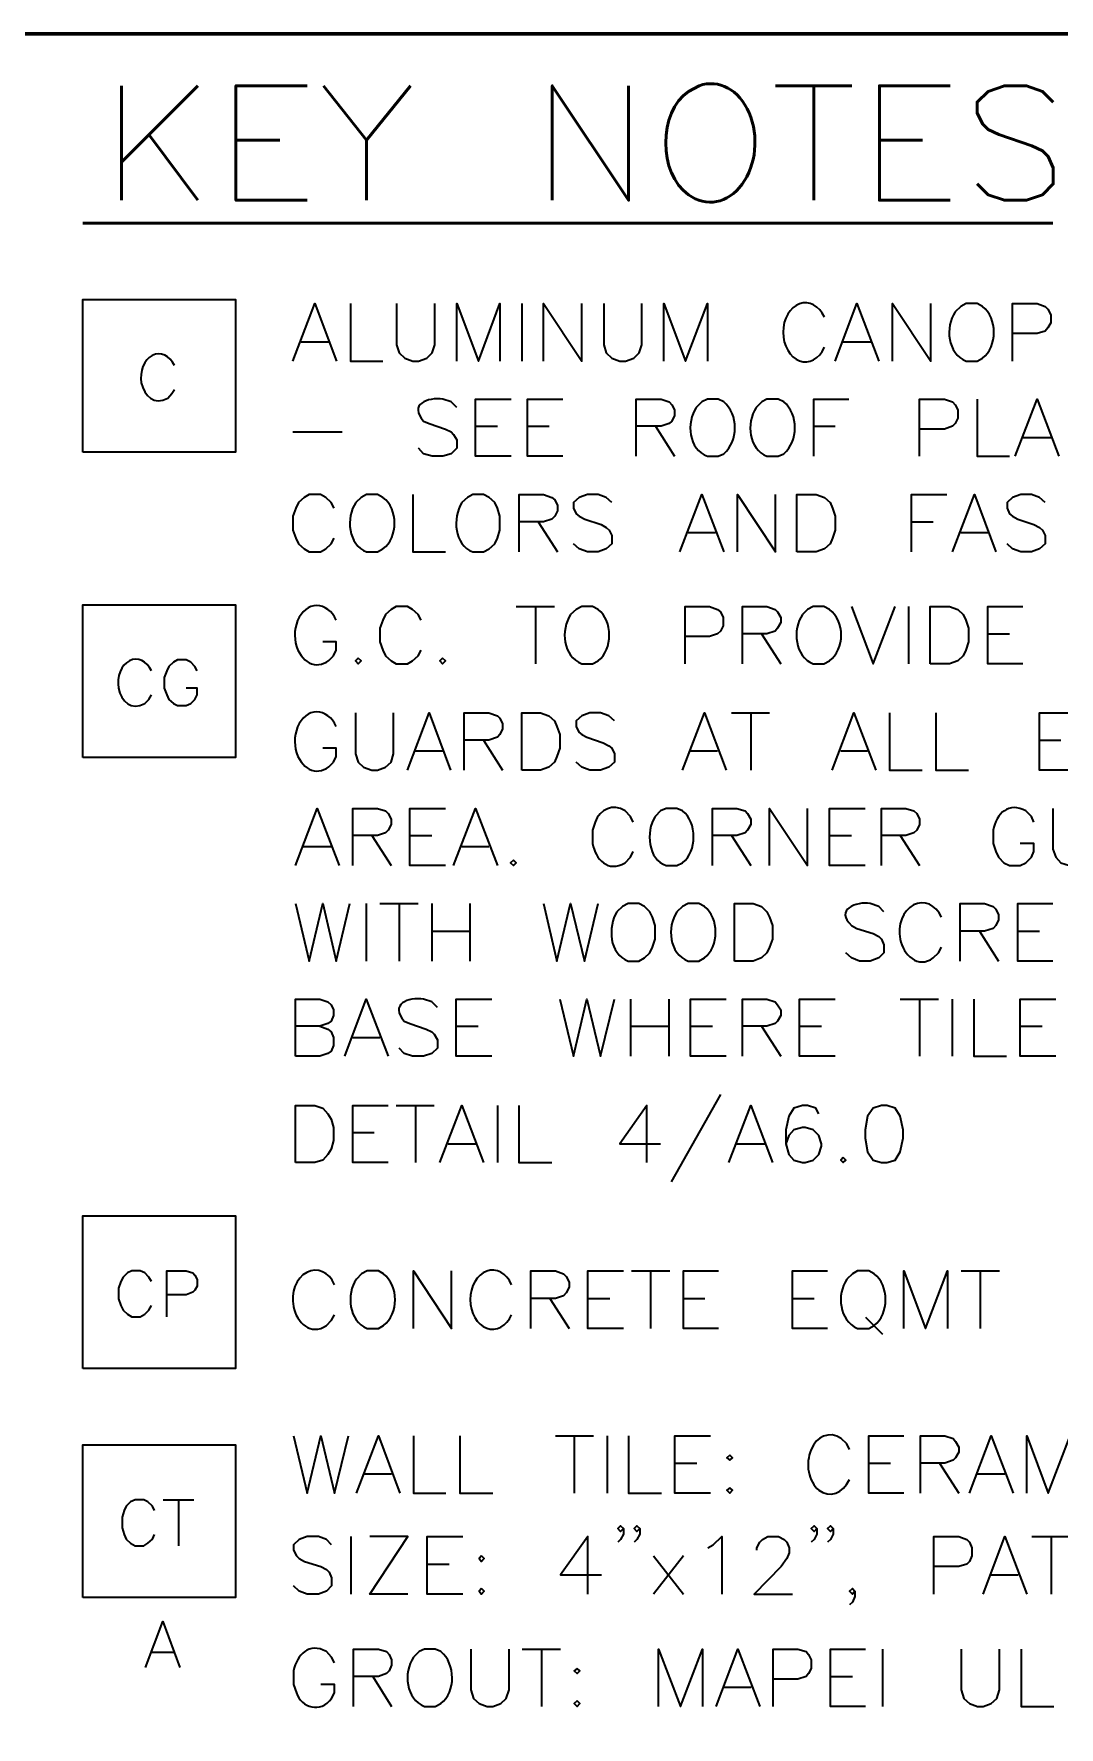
# Model space of a CAD drawing. Header units: inches. Extents: x 5 to 516, y -193 to 129.
# Drawn here: x 61.43 to 68.15, y 17.14 to 28.23 of the extents above; entities that cross this region are included whole.
import ezdxf

# ---------------------------------------------------------------- set-up
doc = ezdxf.new("R2010")
doc.units = ezdxf.units.IN
doc.header["$MEASUREMENT"] = 0
doc.layers.add('PDF_Geometry', color=7, linetype='Continuous')

msp = doc.modelspace()

# ---------------------------------------------------------------- linework, layer by layer
at = {"layer": 'PDF_Geometry', "lineweight": 60}
msp.add_lwpolyline([(136.7703009, 28.2343348), (9.7736273, 28.2343348), (9.7736273, 5.734333), (144.7703015, 5.734333)], dxfattribs=at)
at = {"layer": 'PDF_Geometry', "lineweight": 50}
for points in [[(62.0069689, 27.894335), (62.0069689, 27.144335)], [(62.5069689, 27.894335), (62.0069689, 27.394335)], [(63.2236357, 27.144335), (62.7569689, 27.144335), (62.7569689, 27.894335), (63.2236357, 27.894335)], [(63.3302993, 27.894335), (63.6136327, 27.5376683), (63.6136327, 27.144335)], [(63.9002999, 27.894335), (63.6136332, 27.5376683)], [(64.8302995, 27.144335), (64.8302995, 27.894335), (65.3302995, 27.144335), (65.3302995, 27.894335)], [(65.7936378, 27.894335), (65.7236377, 27.8576684)], [(66.2936378, 27.894335), (66.7936378, 27.894335)], [(66.5436378, 27.894335), (66.5436378, 27.144335)], [(67.4369707, 27.144335), (66.9736373, 27.144335), (66.9736373, 27.894335), (67.4369707, 27.894335)], [(68.1136385, 27.7876693), (68.0436385, 27.8576693), (67.9369718, 27.894336), (67.7936385, 27.894336), (67.6869718, 27.8576693), (67.6136384, 27.7876693), (67.6136384, 27.7176693), (67.6503051, 27.644336), (67.6869718, 27.6076693), (67.7569718, 27.574336), (67.9736385, 27.5010026), (68.0436385, 27.4676693), (68.0803051, 27.4310026), (68.1136385, 27.3576693), (68.1136385, 27.2510026), (68.0436385, 27.1810026), (67.9369718, 27.1443359), (67.7936385, 27.1443359), (67.6869718, 27.1810026), (67.6136384, 27.2510026)], [(62.1869684, 27.5743345), (62.5069684, 27.1443344)], [(62.7569689, 27.5376693), (63.0436356, 27.5376693)], [(66.9736373, 27.5376693), (67.2569707, 27.5376693)], [(61.7536323, 26.9943343), (68.1102993, 26.9943343)]]:
    msp.add_lwpolyline(points, dxfattribs=at)
at = {"layer": 'PDF_Geometry', "lineweight": 35}
for points in [[(61.7536323, 25.4943342), (61.7536323, 26.4943342), (62.7536324, 26.4943342), (62.7536324, 25.4943342)], [(66.4336389, 24.8410002), (66.4336389, 25.2176669), (66.5603056, 25.2176669), (66.6136389, 25.1976669), (66.6503056, 25.1643336), (66.6669722, 25.1276669), (66.6836389, 25.0743336), (66.6836389, 24.9843336), (66.6669722, 24.9310002), (66.6503056, 24.8943336), (66.6136389, 24.8610002), (66.5603056, 24.8410002)], [(61.7536323, 23.494334), (61.7536323, 24.4943341), (62.7536324, 24.4943341), (62.7536324, 23.494334)], [(67.3069707, 24.1076679), (67.3069707, 24.4843346), (67.4336373, 24.4843346), (67.4869707, 24.4643346), (67.5236374, 24.4310012), (67.540304, 24.3943346), (67.5569707, 24.3410012), (67.5569707, 24.2510012), (67.540304, 24.1976679), (67.5236374, 24.1610012), (67.4869707, 24.1276679), (67.4336373, 24.1076679)], [(63.5569704, 24.1443347), (63.5403037, 24.1276681), (63.5569704, 24.1076681), (63.5769704, 24.1276681)], [(64.1103016, 24.1443347), (64.0936349, 24.1276681), (64.1103016, 24.1076681), (64.1303016, 24.1276681)], [(64.6303008, 23.4110007), (64.6303008, 23.7876674), (64.7536341, 23.7876674), (64.8069675, 23.7676674), (64.8436342, 23.734334), (64.8603008, 23.6976674), (64.8803008, 23.644334), (64.8803008, 23.554334), (64.8603008, 23.5010007), (64.8436342, 23.464334), (64.8069675, 23.4310007), (64.7536341, 23.4110007)], [(64.5769696, 22.8210009), (64.5569696, 22.8043342), (64.5769696, 22.7876676), (64.5936363, 22.8043342)], [(66.0236318, 22.1610006), (66.0236318, 22.5376673), (66.1469651, 22.5376673), (66.2002985, 22.5176673), (66.2369652, 22.4843339), (66.2536318, 22.4476673), (66.2736318, 22.3943339), (66.2736318, 22.3043339), (66.2536318, 22.2510006), (66.2369652, 22.2143339), (66.2002985, 22.1810006), (66.1469651, 22.1610006)], [(63.1469701, 20.8409999), (63.1469701, 21.2143333), (63.2736367, 21.2143333), (63.3269701, 21.1976666), (63.3603034, 21.1609999), (63.3803034, 21.1243333), (63.3969701, 21.0709999), (63.3969701, 20.9843333), (63.3803034, 20.9276666), (63.3603034, 20.8943333), (63.3269701, 20.8576666), (63.2736367, 20.8409999)], [(66.9869701, 21.214335), (66.9336368, 21.1976684), (66.8969701, 21.144335), (66.8803034, 21.054335), (66.8803034, 21.0010017), (66.8969701, 20.9110017), (66.9336368, 20.8576684), (66.9869701, 20.8410017), (67.0236368, 20.8410017), (67.0769701, 20.8576684), (67.1103034, 20.9110017), (67.1303034, 21.0010017), (67.1303034, 21.054335), (67.1103034, 21.144335), (67.0769701, 21.1976684), (67.0236368, 21.214335)], [(66.7369701, 20.8743353), (66.7203034, 20.8576686), (66.7369701, 20.841002), (66.7536367, 20.8576686)], [(61.7536323, 19.4910005), (61.7536323, 20.4910006), (62.7536324, 20.4910006), (62.7536324, 19.4910005)], [(61.7536323, 17.9910004), (61.7536323, 18.9910004), (62.7536324, 18.9910004), (62.7536324, 17.9910004)], [(65.9936364, 18.9243331), (65.9736364, 18.9076664), (65.9936364, 18.8909998), (66.0103031, 18.9076664)], [(65.9936364, 18.7110016), (65.9736364, 18.694335), (65.9936364, 18.674335), (66.0103031, 18.694335)], [(64.366968, 18.2643345), (64.3503013, 18.2476678), (64.366968, 18.2276678), (64.3836347, 18.2476678)], [(64.366968, 18.0510013), (64.3503013, 18.0343347), (64.366968, 18.0143347), (64.3836347, 18.0343347)], [(64.9936363, 17.5276672), (64.9736363, 17.5110005), (64.9936363, 17.4943339), (65.010303, 17.5110005)], [(64.9936363, 17.3143341), (64.9736363, 17.2976674), (64.9936363, 17.2776674), (65.010303, 17.2976674)]]:
    msp.add_lwpolyline(points, close=True, dxfattribs=at)
for points in [[(63.1303007, 26.0910003), (63.273634, 26.467667), (63.4169674, 26.0910003)], [(63.506969, 26.4676687), (63.506969, 26.091002), (63.7203024, 26.091002)], [(63.8103002, 26.4676687), (63.8103002, 26.1976686), (63.8269669, 26.1443353), (63.8636335, 26.111002), (63.9169669, 26.091002), (63.9536335, 26.091002), (64.0069669, 26.111002), (64.0436335, 26.1443353), (64.0603002, 26.1976686), (64.0603002, 26.4676687)], [(64.2036311, 26.0910003), (64.2036311, 26.467667), (64.3469645, 26.0910003), (64.4869645, 26.467667), (64.4869645, 26.0910003)], [(64.6303008, 26.4676687), (64.6303008, 26.091002)], [(64.7736317, 26.0910003), (64.7736317, 26.467667), (65.0236317, 26.0910003), (65.0236317, 26.467667)], [(65.1669694, 26.4676687), (65.1669694, 26.1976686), (65.1836361, 26.1443353), (65.2203027, 26.111002), (65.2736361, 26.091002), (65.3103028, 26.091002), (65.3636361, 26.111002), (65.4003028, 26.1443353), (65.4169694, 26.1976686), (65.4169694, 26.4676687)], [(65.5603003, 26.0910003), (65.5603003, 26.467667), (65.7036337, 26.0910003), (65.846967, 26.467667), (65.846967, 26.0910003)], [(66.6836389, 26.0910003), (66.8269723, 26.467667), (66.9703056, 26.0910003)], [(67.0603005, 26.0910003), (67.0603005, 26.467667), (67.3103005, 26.0910003), (67.3103005, 26.467667)], [(67.6503046, 26.4476687), (67.6136379, 26.4676687), (67.5436379, 26.4676687), (67.5069712, 26.4476687), (67.4703046, 26.4143353)], [(67.8469691, 26.0910003), (67.8469691, 26.467667), (68.0069691, 26.467667), (68.0603024, 26.447667), (68.0769691, 26.4310004), (68.0969691, 26.3943337), (68.0969691, 26.3410004), (68.0769691, 26.307667), (68.0603024, 26.287667), (68.0069691, 26.2710004), (67.8469691, 26.2710004)], [(63.1836386, 26.2176686), (63.3636386, 26.2176686)], [(66.7369701, 26.2176686), (66.9169701, 26.2176686)], [(67.5436379, 26.091002), (67.6136379, 26.091002), (67.6503046, 26.111002)], [(62.3103017, 25.8476682), (62.3369684, 25.8776682), (62.353635, 25.9043349)], [(64.2036311, 25.7876692), (64.1669644, 25.8243358), (64.1136311, 25.8410025)], [(64.560303, 25.4676686), (64.3269696, 25.4676686), (64.3269696, 25.8410019), (64.560303, 25.8410019)], [(64.9003027, 25.4676686), (64.6669694, 25.4676686), (64.6669694, 25.8410019), (64.9003027, 25.8410019)], [(65.3803009, 25.4676686), (65.3803009, 25.8410019), (65.5436342, 25.8410019), (65.5969675, 25.8243353), (65.6136342, 25.8043353), (65.6303009, 25.7710019), (65.6303009, 25.7343353), (65.6136342, 25.6976686), (65.5969675, 25.6810019), (65.5436342, 25.6643353), (65.3803009, 25.6643353)], [(65.9536356, 25.8243337), (65.9169689, 25.8410003), (65.8469689, 25.8410003), (65.8103023, 25.8243337), (65.7736356, 25.787667)], [(66.34697, 25.8243337), (66.3103034, 25.8410003), (66.23697, 25.8410003), (66.2036367, 25.8243337), (66.16697, 25.787667)], [(66.5436378, 25.4676686), (66.5436378, 25.8410019), (66.7736378, 25.8410019)], [(67.2369701, 25.4676686), (67.2369701, 25.8410019), (67.4003035, 25.8410019), (67.4536368, 25.8243353), (67.4703035, 25.8043353), (67.4869701, 25.7710019), (67.4869701, 25.7176686), (67.4703035, 25.6810019), (67.4536368, 25.6643353), (67.4003035, 25.6443353), (67.2369701, 25.6443353)], [(67.6136384, 25.8410003), (67.6136384, 25.467667), (67.8269718, 25.467667)], [(67.8636385, 25.4676686), (68.0069718, 25.8410019), (68.1503052, 25.4676686)], [(63.1303007, 25.6276689), (63.453634, 25.6276689)], [(63.9869644, 25.6976691), (64.0236311, 25.6810025), (64.1302978, 25.6443358), (64.1669644, 25.6276691), (64.1836311, 25.6110025), (64.2036311, 25.5743358), (64.2036311, 25.5210025), (64.1669644, 25.4843358), (64.1136311, 25.4676691), (64.0436311, 25.4676691), (63.9869644, 25.4843358), (63.9536311, 25.5210025)], [(64.3269696, 25.664334), (64.470303, 25.664334)], [(64.6669694, 25.664334), (64.8103027, 25.664334)], [(65.5069692, 25.664334), (65.6303025, 25.4676674)], [(66.5436378, 25.664334), (66.6836378, 25.664334)], [(67.9169696, 25.5910003), (68.0969696, 25.5910003)], [(65.8469689, 25.467667), (65.9169689, 25.467667), (65.9536356, 25.4843336)], [(66.23697, 25.467667), (66.3103034, 25.467667), (66.34697, 25.4843336)], [(63.4002999, 25.1276688), (63.3802999, 25.1643355), (63.3469666, 25.1976688), (63.3102999, 25.2176688), (63.2369665, 25.2176688), (63.2036332, 25.1976688), (63.1669665, 25.1643355), (63.1502999, 25.1276688), (63.1302999, 25.0743355), (63.1302999, 24.9843355), (63.1502999, 24.9310021), (63.1669665, 24.8943355), (63.2036332, 24.8610021), (63.2369665, 24.8410021), (63.3102999, 24.8410021), (63.3469666, 24.8610021), (63.3802999, 24.8943355), (63.4002999, 24.9310021)], [(63.7203048, 25.1976686), (63.6836381, 25.2176686), (63.6136381, 25.2176686), (63.5769715, 25.1976686), (63.5436381, 25.1643352)], [(63.9169693, 25.2176686), (63.9169693, 24.8410019), (64.1303027, 24.8410019)], [(64.3103002, 24.8410019), (64.3803002, 24.8410019), (64.4169669, 24.8610019), (64.4536336, 24.8943352), (64.4703002, 24.9310019), (64.4869669, 24.9843352), (64.4869669, 25.0743352), (64.4703002, 25.1276686), (64.4536336, 25.1643352), (64.4169669, 25.1976686), (64.3803002, 25.2176686), (64.3103002, 25.2176686), (64.2736336, 25.1976686), (64.2369669, 25.1643352)], [(64.6136382, 24.8410002), (64.6136382, 25.2176669), (64.7736382, 25.2176669), (64.8269716, 25.1976669), (64.8469716, 25.1810003), (64.8636382, 25.1443336), (64.8636382, 25.1110003), (64.8469716, 25.0743336), (64.8269716, 25.0543336), (64.7736382, 25.0376669), (64.6136382, 25.0376669)], [(65.2203006, 25.164334), (65.1836339, 25.1976673), (65.1303006, 25.2176673), (65.0603006, 25.2176673), (65.0069672, 25.1976673), (64.9703006, 25.164334), (64.9703006, 25.1276673), (64.9869672, 25.0910007), (65.0069672, 25.074334), (65.0436339, 25.054334), (65.1503006, 25.0210007), (65.1836339, 25.0010007), (65.2036339, 24.984334), (65.2203006, 24.9476673), (65.2203006, 24.894334), (65.1836339, 24.8610006), (65.1303006, 24.8410006), (65.0603006, 24.8410006), (65.0069672, 24.8610006), (64.9703006, 24.894334)], [(65.6669695, 24.8410002), (65.8103028, 25.2176669), (65.9536361, 24.8410002)], [(66.0436378, 24.8410002), (66.0436378, 25.2176669), (66.2936378, 24.8410002), (66.2936378, 25.2176669)], [(67.183639, 24.8410002), (67.183639, 25.2176669), (67.4169723, 25.2176669)], [(67.4536314, 24.8410002), (67.5969647, 25.2176669), (67.7369647, 24.8410002)], [(68.0603005, 25.164334), (68.0236339, 25.1976673), (67.9703005, 25.2176673), (67.9003005, 25.2176673), (67.8469672, 25.1976673), (67.8103005, 25.164334), (67.8103005, 25.1276673), (67.8269672, 25.0910007), (67.8469672, 25.074334), (67.8803005, 25.054334), (67.9869672, 25.0210007), (68.0236339, 25.0010007), (68.0436339, 24.984334), (68.0603005, 24.9476673), (68.0603005, 24.894334), (68.0236339, 24.8610006), (67.9703005, 24.8410006), (67.9003005, 24.8410006), (67.8469672, 24.8610006), (67.8103005, 24.894334)], [(64.7369699, 25.0376691), (64.8636366, 24.8410024)], [(65.7203006, 24.9676685), (65.9003006, 24.9676685)], [(67.183639, 25.0376691), (67.3269723, 25.0376691)], [(67.5069693, 24.9676685), (67.683636, 24.9676685)], [(63.6136381, 24.8410019), (63.6836381, 24.8410019), (63.7203048, 24.8610019)], [(63.9703005, 24.3943348), (63.9503005, 24.4310014), (63.9136338, 24.4643348), (63.8803005, 24.4843348), (63.8069671, 24.4843348), (63.7736338, 24.4643348), (63.7369671, 24.4310014), (63.7203005, 24.3943348), (63.7003005, 24.3410014), (63.7003005, 24.2510014), (63.7203005, 24.1976681), (63.7369671, 24.1610014), (63.7736338, 24.1276681), (63.8069671, 24.1076681), (63.8803005, 24.1076681), (63.9136338, 24.1276681), (63.9503005, 24.1610014), (63.9703005, 24.1976681)], [(64.5936322, 24.4843345), (64.8436323, 24.4843345)], [(64.7203005, 24.4843345), (64.7203005, 24.1076678)], [(65.1302984, 24.4643345), (65.0936317, 24.4843345), (65.0236317, 24.4843345), (64.9869651, 24.4643345), (64.9502984, 24.4310012)], [(65.7003014, 24.1076679), (65.7003014, 24.4843346), (65.8603014, 24.4843346), (65.9136348, 24.4643346), (65.9336348, 24.4476679), (65.9503015, 24.4110012), (65.9503015, 24.3576679), (65.9336348, 24.3210012), (65.9136348, 24.3043345), (65.8603014, 24.2876679), (65.7003014, 24.2876679)], [(66.0769698, 24.1076679), (66.0769698, 24.4843346), (66.2369698, 24.4843346), (66.2903031, 24.4643346), (66.3069698, 24.4476679), (66.3269698, 24.4110012), (66.3269698, 24.3776679), (66.3069698, 24.3410012), (66.2903031, 24.3210012), (66.2369698, 24.3043345), (66.0769698, 24.3043345)], [(66.6469679, 24.4643345), (66.6103012, 24.4843345), (66.5403012, 24.4843345), (66.5036346, 24.4643345), (66.4703012, 24.4310012)], [(66.7903012, 24.4843345), (66.9336346, 24.1076678), (67.0769679, 24.4843345)], [(67.163633, 24.4843345), (67.163633, 24.1076678)], [(67.913639, 24.1076679), (67.683639, 24.1076679), (67.683639, 24.4843346), (67.913639, 24.4843346)], [(66.2003015, 24.304335), (66.3269681, 24.1076683)], [(67.683639, 24.304335), (67.8269723, 24.304335)], [(63.396966, 24.1610014), (63.4136327, 24.1976681), (63.4136327, 24.2510014), (63.326966, 24.2510014)], [(62.5036323, 24.0610014), (62.4869657, 24.0910014), (62.460299, 24.1176681), (62.430299, 24.1343347), (62.3736323, 24.1343347), (62.3469657, 24.1176681), (62.3169657, 24.0910014), (62.3036323, 24.0610014), (62.2869657, 24.0176681), (62.2869657, 23.9476681), (62.3036323, 23.9043347), (62.3169657, 23.8743347), (62.3469657, 23.847668), (62.3736323, 23.8343347), (62.430299, 23.8343347), (62.460299, 23.847668), (62.4869657, 23.8743347), (62.5036323, 23.9043347), (62.5036323, 23.9476681), (62.430299, 23.9476681)], [(65.0236317, 24.1076678), (65.0936317, 24.1076678), (65.1302984, 24.1276678)], [(66.5403012, 24.1076678), (66.6103012, 24.1076678), (66.6469679, 24.1276678)], [(62.1602976, 23.847668), (62.1869643, 23.8743347), (62.203631, 23.9043347)], [(63.540301, 23.787669), (63.540301, 23.517669), (63.5569677, 23.4643356), (63.5936343, 23.4310023), (63.6469677, 23.4110023), (63.6836343, 23.4110023), (63.7369677, 23.4310023), (63.7736343, 23.4643356), (63.790301, 23.517669), (63.790301, 23.787669)], [(63.8803007, 23.4110007), (64.0236341, 23.7876674), (64.1636341, 23.4110007)], [(64.2536325, 23.4110007), (64.2536325, 23.7876674), (64.4136325, 23.7876674), (64.4702992, 23.7676674), (64.4869658, 23.7510007), (64.5036325, 23.714334), (64.5036325, 23.6810007), (64.4869658, 23.644334), (64.4702992, 23.6276674), (64.4136325, 23.6076673), (64.2536325, 23.6076673)], [(65.23697, 23.7343344), (65.2003033, 23.7676678), (65.14697, 23.7876678), (65.0769699, 23.7876678), (65.0236366, 23.7676678), (64.9869699, 23.7343344), (64.9869699, 23.6976678), (65.0036366, 23.6610011), (65.0236366, 23.6443344), (65.0569699, 23.6276678), (65.1636366, 23.5910011), (65.2003033, 23.5710011), (65.2203033, 23.5543344), (65.23697, 23.5176677), (65.23697, 23.4643344), (65.2003033, 23.4310011), (65.14697, 23.4110011), (65.0769699, 23.4110011), (65.0236366, 23.4310011), (64.9869699, 23.4643344)], [(65.6836388, 23.4110007), (65.8269722, 23.7876674), (65.9703055, 23.4110007)], [(66.0036326, 23.787669), (66.2536326, 23.787669)], [(66.1303009, 23.787669), (66.1303009, 23.4110023)], [(66.6636329, 23.4110007), (66.8069663, 23.7876674), (66.9502996, 23.4110007)], [(67.0403013, 23.787669), (67.0403013, 23.4110023), (67.2536346, 23.4110023)], [(67.3436325, 23.787669), (67.3436325, 23.4110023), (67.5569658, 23.4110023)], [(68.253632, 23.4110007), (68.023632, 23.4110007), (68.023632, 23.7876674), (68.253632, 23.7876674)], [(63.396966, 23.4643342), (63.4136327, 23.5010009), (63.4136327, 23.5543342), (63.326966, 23.5543342)], [(63.9336387, 23.537669), (64.1103054, 23.537669)], [(64.3803008, 23.6076678), (64.5036341, 23.4110011)], [(65.73697, 23.537669), (65.9136367, 23.537669)], [(66.7203007, 23.537669), (66.8969674, 23.537669)], [(68.023632, 23.6076678), (68.163632, 23.6076678)], [(63.1469701, 22.7876689), (63.2903034, 23.1610023), (63.4336368, 22.7876689)], [(63.5236316, 22.7876689), (63.5236316, 23.1610023), (63.6836316, 23.1610023), (63.736965, 23.1443356), (63.7536316, 23.1276689), (63.7736316, 23.0910023), (63.7736316, 23.0543356), (63.7536316, 23.0176689), (63.736965, 23.0010023), (63.6836316, 22.9843356), (63.5236316, 22.9843356)], [(64.1303035, 22.7876689), (63.8969701, 22.7876689), (63.8969701, 23.1610023), (64.1303035, 23.1610023)], [(64.1836387, 22.7876689), (64.3269721, 23.1610023), (64.4703054, 22.7876689)], [(65.1103017, 23.0710009), (65.093635, 23.0176676), (65.093635, 22.9310009)], [(65.3603017, 23.0710009), (65.343635, 23.1076676), (65.3069683, 23.1443343)], [(65.6836364, 23.144334), (65.6469697, 23.1610006), (65.5769697, 23.1610006), (65.540303, 23.144334), (65.5036364, 23.1076673)], [(65.8803009, 22.7876689), (65.8803009, 23.1610023), (66.0403009, 23.1610023), (66.0936343, 23.1443356), (66.1103009, 23.1276689), (66.1303009, 23.0910023), (66.1303009, 23.0543356), (66.1103009, 23.0176689), (66.0936343, 23.0010023), (66.0403009, 22.9843356), (65.8803009, 22.9843356)], [(66.2536326, 22.7876689), (66.2536326, 23.1610023), (66.5036327, 22.7876689), (66.5036327, 23.1610023)], [(66.8803037, 22.7876689), (66.6469703, 22.7876689), (66.6469703, 23.1610023), (66.8803037, 23.1610023)], [(66.9869701, 22.7876689), (66.9869701, 23.1610023), (67.1469701, 23.1610023), (67.2003034, 23.1443356), (67.2203035, 23.1276689), (67.2369701, 23.0910023), (67.2369701, 23.0543356), (67.2203035, 23.0176689), (67.2003034, 23.0010023), (67.1469701, 22.9843356), (66.9869701, 22.9843356)], [(67.9869702, 23.0710009), (67.9703035, 23.1076676), (67.9336368, 23.1443343)], [(68.1103019, 23.1610006), (68.1103019, 22.894334), (68.1303019, 22.8410006), (68.1636352, 22.804334), (68.2203019, 22.7876673), (68.2536352, 22.7876673), (68.3069686, 22.804334), (68.3436352, 22.8410006), (68.3603019, 22.894334), (68.3603019, 23.1610006)], [(63.6469701, 22.9843344), (63.7736368, 22.7876677)], [(63.8969701, 22.9843344), (64.0403035, 22.9843344)], [(66.0036326, 22.9843344), (66.1302993, 22.7876677)], [(66.6469703, 22.9843344), (66.7903037, 22.9843344)], [(67.1103018, 22.9843344), (67.2369685, 22.7876677)], [(67.7203035, 23.0176676), (67.7203035, 22.9310009), (67.7369702, 22.8776676), (67.7536368, 22.8410009), (67.7903035, 22.8043342), (67.8269702, 22.7876676), (67.8969702, 22.7876676), (67.9336368, 22.8043342), (67.9703035, 22.8410009), (67.9869702, 22.8776676), (67.9869702, 22.9310009), (67.8969702, 22.9310009)], [(63.2003012, 22.9110006), (63.3803012, 22.9110006)], [(64.2369699, 22.9110006), (64.4136366, 22.9110006)], [(65.3069683, 22.8043342), (65.343635, 22.8410009), (65.3603017, 22.8776676)], [(65.5769697, 22.7876673), (65.6469697, 22.7876673), (65.6836364, 22.804334)], [(63.1469701, 22.5376689), (63.2369701, 22.1610022), (63.3269701, 22.5376689), (63.4136368, 22.1610022), (63.5036368, 22.5376689)], [(63.6103015, 22.5376689), (63.6103015, 22.1610022)], [(63.7003013, 22.5376689), (63.9503013, 22.5376689)], [(63.8269696, 22.5376689), (63.8269696, 22.1610022)], [(64.040301, 22.5376689), (64.040301, 22.1610022)], [(64.290301, 22.5376689), (64.290301, 22.1610022)], [(64.7736317, 22.5376689), (64.8602984, 22.1610022), (64.9502984, 22.5376689), (65.0402984, 22.1610022), (65.1302984, 22.5376689)], [(65.3269697, 22.1610022), (65.3969697, 22.1610022), (65.4336364, 22.1810022), (65.470303, 22.2143355), (65.4869697, 22.2510022), (65.5036364, 22.3043355), (65.5036364, 22.3943355), (65.4869697, 22.4476689), (65.470303, 22.4843356), (65.4336364, 22.5176689), (65.3969697, 22.5376689), (65.3269697, 22.5376689), (65.290303, 22.5176689), (65.2536364, 22.4843356)], [(65.8269673, 22.5176689), (65.7903006, 22.5376689), (65.7203006, 22.5376689), (65.6836339, 22.5176689), (65.6469673, 22.4843356)], [(67.0036327, 22.4843343), (66.9702994, 22.5176677), (66.9136327, 22.5376677)], [(67.5036327, 22.1610006), (67.5036327, 22.5376673), (67.6636328, 22.5376673), (67.7202994, 22.5176673), (67.7369661, 22.5010006), (67.7536328, 22.4643339), (67.7536328, 22.4310006), (67.7369661, 22.3943339), (67.7202994, 22.3743339), (67.6636328, 22.3576672), (67.5036327, 22.3576672)], [(68.1103011, 22.1610006), (67.8803011, 22.1610006), (67.8803011, 22.5376673), (68.1103011, 22.5376673)], [(64.040301, 22.3576677), (64.290301, 22.3576677)], [(66.7902993, 22.3943343), (66.826966, 22.3743343), (66.9336327, 22.341001), (66.9702994, 22.321001), (66.986966, 22.3043343), (67.0036327, 22.2676676), (67.0036327, 22.2143343), (66.9702994, 22.181001), (66.9136327, 22.161001), (66.8436327, 22.161001), (66.7902993, 22.181001), (66.7536327, 22.2143343)], [(67.630301, 22.3576677), (67.7536344, 22.161001)], [(67.8803011, 22.3576677), (68.0236344, 22.3576677)], [(67.3269677, 22.1810008), (67.360301, 22.2143341), (67.380301, 22.2510008)], [(65.7203006, 22.1610022), (65.7903006, 22.1610022), (65.8269673, 22.1810022)], [(63.1469701, 21.5376688), (63.1469701, 21.9110022), (63.3069701, 21.9110022), (63.3603034, 21.8943355), (63.3803034, 21.8743355), (63.3969701, 21.8410022), (63.3969701, 21.8043355), (63.3803034, 21.7676688), (63.3603034, 21.7510022), (63.3069701, 21.7343355), (63.1469701, 21.7343355)], [(63.4703004, 21.5376688), (63.6103004, 21.9110022), (63.7536338, 21.5376688)], [(64.0769696, 21.8576677), (64.0403029, 21.8943344), (63.9869696, 21.911001)], [(64.4336347, 21.5376688), (64.2003013, 21.5376688), (64.2003013, 21.9110022), (64.4336347, 21.9110022)], [(64.8803008, 21.9110005), (64.9703008, 21.5376672), (65.0569675, 21.9110005), (65.1469675, 21.5376672), (65.2369675, 21.9110005)], [(65.3436323, 21.9110005), (65.3436323, 21.5376672)], [(65.5936323, 21.9110005), (65.5936323, 21.5376672)], [(65.9703034, 21.5376688), (65.73697, 21.5376688), (65.73697, 21.9110022), (65.9703034, 21.9110022)], [(66.0769698, 21.5376688), (66.0769698, 21.9110022), (66.2369698, 21.9110022), (66.2903031, 21.8943355), (66.3069698, 21.8743355), (66.3269698, 21.8410022), (66.3269698, 21.8043355), (66.3069698, 21.7676688), (66.2903031, 21.7510022), (66.2369698, 21.7343355), (66.0769698, 21.7343355)], [(66.6836348, 21.5376688), (66.4503015, 21.5376688), (66.4503015, 21.9110022), (66.6836348, 21.9110022)], [(67.1103018, 21.9110005), (67.3603018, 21.9110005)], [(67.2369701, 21.9110005), (67.2369701, 21.5376672)], [(67.4503016, 21.9110005), (67.4503016, 21.5376672)], [(67.5936325, 21.9110005), (67.5936325, 21.5376672), (67.8069658, 21.5376672)], [(68.1303038, 21.5376688), (67.8969704, 21.5376688), (67.8969704, 21.9110022), (68.1303038, 21.9110022)], [(63.8603029, 21.7676677), (63.8969696, 21.751001), (64.0036363, 21.7143343), (64.0403029, 21.6976677), (64.0569696, 21.681001), (64.0769696, 21.6443343), (64.0769696, 21.591001), (64.0403029, 21.5543343), (63.9869696, 21.5376677), (63.9136362, 21.5376677), (63.8603029, 21.5543343), (63.8269696, 21.591001)], [(63.3069703, 21.7343343), (63.3603037, 21.7143343), (63.3803037, 21.6976676), (63.3969704, 21.6610009), (63.3969704, 21.6076676), (63.3803037, 21.5710009), (63.3603037, 21.5543343), (63.3069703, 21.5376676), (63.1469703, 21.5376676)], [(63.5236316, 21.6610005), (63.7002983, 21.6610005)], [(64.2003013, 21.7343343), (64.3436347, 21.7343343)], [(65.3436323, 21.7343343), (65.5936323, 21.7343343)], [(65.73697, 21.7343343), (65.8803033, 21.7343343)], [(66.2003015, 21.7343343), (66.3269681, 21.5376676)], [(66.4503015, 21.7343343), (66.5936348, 21.7343343)], [(67.8969704, 21.7343343), (68.0403038, 21.7343343)], [(63.7536316, 20.8409999), (63.5236316, 20.8409999), (63.5236316, 21.2143333), (63.7536316, 21.2143333)], [(63.8069704, 21.214335), (64.0569704, 21.214335)], [(63.9336387, 21.214335), (63.9336387, 20.8410017)], [(64.0936322, 20.8409999), (64.2369655, 21.2143333), (64.3802989, 20.8409999)], [(64.4703005, 21.214335), (64.4703005, 20.8410017)], [(64.6103016, 21.214335), (64.6103016, 20.8410017), (64.8269683, 20.8410017)], [(65.4503014, 20.8410017), (65.4503014, 21.214335), (65.2736347, 20.964335), (65.5403014, 20.964335)], [(65.9336389, 21.2876688), (65.6103055, 20.7143354)], [(65.98697, 20.8409999), (66.1303034, 21.2143333), (66.2736367, 20.8409999)], [(66.5769698, 21.1610005), (66.5569698, 21.1976672), (66.5036365, 21.2143338), (66.4703031, 21.2143338), (66.4136364, 21.1976672), (66.3803031, 21.1443338), (66.3603031, 21.0543338), (66.3603031, 20.9643338), (66.3803031, 20.8943338), (66.4136364, 20.8576671), (66.4703031, 20.8410005), (66.4869698, 20.8410005), (66.5403031, 20.8576671), (66.5769698, 20.8943338), (66.5936365, 20.9476671), (66.5936365, 20.9643338), (66.5769698, 21.0176671), (66.5403031, 21.0543338), (66.4869698, 21.0710005), (66.4703031, 21.0710005), (66.4136364, 21.0543338), (66.3803031, 21.0176671), (66.3603031, 20.9643338)], [(63.5236316, 21.0376688), (63.6636316, 21.0376688)], [(64.1469701, 20.964335), (64.3269702, 20.964335)], [(66.0403012, 20.964335), (66.2203012, 20.964335)], [(62.203631, 20.0610011), (62.1869643, 20.0910011), (62.1602976, 20.1176677), (62.1302976, 20.1310011), (62.0736309, 20.1310011), (62.0469643, 20.1176677), (62.0169643, 20.0910011), (62.0036309, 20.0610011), (61.9869643, 20.0176677), (61.9869643, 19.9476677), (62.0036309, 19.9043344), (62.0169643, 19.8743344), (62.0469643, 19.8476677), (62.0736309, 19.8310011), (62.1302976, 19.8310011), (62.1602976, 19.8476677), (62.1869643, 19.8743344), (62.203631, 19.9043344)], [(62.3036337, 19.8310002), (62.3036337, 20.1310003), (62.4303004, 20.1310003), (62.4736337, 20.1176669), (62.486967, 20.1043336), (62.5036337, 20.0743336), (62.5036337, 20.0310003), (62.486967, 20.0043336), (62.4736337, 19.9910003), (62.4303004, 19.9743336), (62.3036337, 19.9743336)], [(63.7236346, 20.1110016), (63.6903013, 20.1310016), (63.6169679, 20.1310016), (63.5803013, 20.1110016), (63.5469679, 20.0776683)], [(63.9202991, 19.7543333), (63.9202991, 20.131), (64.1702991, 19.7543333), (64.1702991, 20.131)], [(64.6902984, 19.7543333), (64.6902984, 20.131), (64.8502984, 20.131), (64.9036317, 20.111), (64.9202984, 20.0943333), (64.9402984, 20.0576667), (64.9402984, 20.0243333), (64.9202984, 19.9876667), (64.9036317, 19.9676667), (64.8502984, 19.951), (64.6902984, 19.951)], [(65.2969702, 19.7543333), (65.0636369, 19.7543333), (65.0636369, 20.131), (65.2969702, 20.131)], [(65.3503055, 20.1310016), (65.6003055, 20.1310016)], [(65.4736372, 20.1310016), (65.4736372, 19.7543349)], [(65.9202985, 19.7543333), (65.6902984, 19.7543333), (65.6902984, 20.131), (65.9202985, 20.131)], [(66.6336367, 19.7543333), (66.4036367, 19.7543333), (66.4036367, 20.131), (66.6336367, 20.131)], [(66.9402996, 20.1110016), (66.903633, 20.1310016), (66.8302996, 20.1310016), (66.7969663, 20.1110016), (66.7602996, 20.0776683)], [(67.1336376, 19.7543333), (67.1336376, 20.131), (67.2769709, 19.7543333), (67.4203043, 20.131), (67.4203043, 19.7543333)], [(67.5102991, 20.1310016), (67.7602992, 20.1310016)], [(67.6336376, 20.1310016), (67.6336376, 19.7543349)], [(64.8136369, 19.9510022), (64.9403035, 19.7543355)], [(65.0636369, 19.9510022), (65.2069702, 19.9510022)], [(65.6902984, 19.9510022), (65.8302985, 19.9510022)], [(66.4036367, 19.9510022), (66.5469701, 19.9510022)], [(63.3503031, 19.7743352), (63.3836365, 19.8076685), (63.4036365, 19.8443352)], [(63.6169679, 19.7543349), (63.6903013, 19.7543349), (63.7236346, 19.7743349)], [(66.8302996, 19.7543349), (66.903633, 19.7543349), (66.9402996, 19.7743349)], [(66.8836376, 19.827667), (66.9936376, 19.717667)], [(63.1336373, 19.0510014), (63.2236373, 18.6743347), (63.3136373, 19.0510014), (63.4036373, 18.6743347), (63.4936373, 19.0510014)], [(63.5469674, 18.6743331), (63.6903007, 19.0509998), (63.8303007, 18.6743331)], [(63.9202991, 19.0510014), (63.9202991, 18.6743347), (64.1336325, 18.6743347)], [(64.2236371, 19.0510014), (64.2236371, 18.6743347), (64.4403038, 18.6743347)], [(64.8503054, 19.0510014), (65.1003055, 19.0510014)], [(64.9736371, 19.0510014), (64.9736371, 18.6743347)], [(65.1902984, 19.0510014), (65.1902984, 18.6743347)], [(65.3302995, 19.0510014), (65.3302995, 18.6743347), (65.5469662, 18.6743347)], [(65.8669708, 18.6743331), (65.6336375, 18.6743331), (65.6336375, 19.0509998), (65.8669708, 19.0509998)], [(66.7769685, 18.9610017), (66.7603018, 18.9976683), (66.7236351, 19.034335)], [(67.1336368, 18.6743331), (66.9036368, 18.6743331), (66.9036368, 19.0509998), (67.1336368, 19.0509998)], [(67.2436365, 18.6743331), (67.2436365, 19.0509998), (67.4036365, 19.0509998), (67.4569699, 19.0343331), (67.4736365, 19.0143331), (67.4936365, 18.9776664), (67.4936365, 18.9443331), (67.4736365, 18.9076664), (67.4569699, 18.8909998), (67.4036365, 18.8709998), (67.2436365, 18.8709998)], [(67.5636371, 18.6743331), (67.7069704, 19.0509998), (67.8503038, 18.6743331)], [(67.9402986, 18.6743331), (67.9402986, 19.0509998), (68.0802986, 18.6743331), (68.223632, 19.0509998), (68.223632, 18.6743331)], [(65.6336375, 18.8710019), (65.7769708, 18.8710019)], [(66.9036368, 18.8710019), (67.0469701, 18.8710019)], [(67.3669682, 18.8710019), (67.4936349, 18.6743352)], [(63.6003053, 18.8010014), (63.776972, 18.8010014)], [(67.6169683, 18.8010014), (67.7969683, 18.8010014)], [(62.2236369, 18.561001), (62.2103036, 18.591001), (62.1803036, 18.6176676), (62.1536369, 18.631001), (62.0969703, 18.631001), (62.0669702, 18.6176676), (62.0369702, 18.591001), (62.0236369, 18.561001), (62.0103036, 18.5176676), (62.0103036, 18.4476676), (62.0236369, 18.4043343), (62.0369702, 18.3743343), (62.0669702, 18.3476676), (62.0969703, 18.3310009), (62.1536369, 18.3310009), (62.1803036, 18.3476676), (62.2103036, 18.3743343), (62.2236369, 18.4043343)], [(62.2803047, 18.6310015), (62.4803047, 18.6310015)], [(62.3803006, 18.6310015), (62.3803006, 18.3310015)], [(65.2969675, 18.4443339), (65.2769675, 18.4243339), (65.2603009, 18.4443339), (65.2769675, 18.4610006), (65.2969675, 18.4443339), (65.2969675, 18.4076673), (65.2769675, 18.3710006), (65.2603009, 18.3543339)], [(65.4036366, 18.4443339), (65.3836366, 18.4243339), (65.36697, 18.4443339), (65.3836366, 18.4610006), (65.4036366, 18.4443339), (65.4036366, 18.4076673), (65.3836366, 18.3710006), (65.36697, 18.3543339)], [(66.563637, 18.4443339), (66.5469703, 18.4243339), (66.5269703, 18.4443339), (66.5469703, 18.4610006), (66.563637, 18.4443339), (66.563637, 18.4076673), (66.5469703, 18.3710006), (66.5269703, 18.3543339)], [(66.6702993, 18.4443339), (66.6536327, 18.4243339), (66.6336327, 18.4443339), (66.6536327, 18.4610006), (66.6702993, 18.4443339), (66.6702993, 18.4076673), (66.6536327, 18.3710006), (66.6336327, 18.3543339)], [(63.3836373, 18.3376665), (63.350304, 18.3709999), (63.2969706, 18.3909999), (63.2236373, 18.3909999), (63.1703039, 18.3709999), (63.1336373, 18.3376665), (63.1336373, 18.3009999), (63.1536373, 18.2643332), (63.1703039, 18.2476665), (63.2069706, 18.2276665), (63.3136373, 18.1943332), (63.350304, 18.1743332), (63.3669706, 18.1576665), (63.3836373, 18.1209998), (63.3836373, 18.0676665), (63.350304, 18.0343332), (63.2969706, 18.0143332), (63.2236373, 18.0143332), (63.1703039, 18.0343332), (63.1336373, 18.0676665)], [(63.5102988, 18.3910011), (63.5102988, 18.0143344)], [(63.8836373, 18.0143345), (63.6336373, 18.0143345), (63.8836373, 18.3910011), (63.6336373, 18.3910011)], [(64.2436322, 18.0143345), (64.0102989, 18.0143345), (64.0102989, 18.3910011), (64.2436322, 18.3910011)], [(65.0636369, 18.0143344), (65.0636369, 18.3910011), (64.8836369, 18.1410011), (65.1536369, 18.1410011)], [(65.8503055, 18.3176673), (65.8836388, 18.3376673), (65.9403055, 18.3910007), (65.9403055, 18.014334)], [(66.1702993, 18.3010013), (66.1702993, 18.317668), (66.1902993, 18.3543347), (66.206966, 18.3710013), (66.2436326, 18.3910014), (66.3136326, 18.3910014), (66.3502993, 18.3710013), (66.366966, 18.3543347), (66.3836326, 18.317668), (66.3836326, 18.2843347), (66.366966, 18.247668), (66.3302993, 18.1943347), (66.1536326, 18.0143347), (66.4036327, 18.0143347)], [(67.3302997, 18.0143345), (67.3302997, 18.3910011), (67.493633, 18.3910011), (67.5469663, 18.3710011), (67.563633, 18.3543345), (67.5802997, 18.3176678), (67.5802997, 18.2643345), (67.563633, 18.2276678), (67.5469663, 18.2110011), (67.493633, 18.1943345), (67.3302997, 18.1943345)], [(67.6536368, 18.0143345), (67.7969702, 18.3910011), (67.9403035, 18.0143345)], [(67.9736374, 18.3910011), (68.2236374, 18.3910011)], [(68.1003057, 18.3910011), (68.1003057, 18.0143344)], [(64.0102989, 18.2110016), (64.1536322, 18.2110016)], [(65.6902984, 18.2643345), (65.4936318, 18.0143345)], [(65.4936364, 18.2643345), (65.6903031, 18.0143345)], [(67.706968, 18.1410011), (67.8836347, 18.1410011)], [(66.813637, 18.0343353), (66.7969704, 18.0143353), (66.7769704, 18.0343353), (66.7969704, 18.051002), (66.813637, 18.0343353), (66.813637, 17.9976687), (66.7969704, 17.961002), (66.7769704, 17.9443353)], [(62.1636326, 17.5343353), (62.2769659, 17.8343353), (62.3902993, 17.5343353)], [(63.4036365, 17.5643341), (63.3836365, 17.6010007), (63.3503031, 17.6376674)], [(63.5269682, 17.2776672), (63.5269682, 17.6543339), (63.6903015, 17.6543339), (63.7436349, 17.6376672), (63.7603015, 17.6176672), (63.7769682, 17.5843339), (63.7769682, 17.5476672), (63.7603015, 17.5110005), (63.7436349, 17.4943339), (63.6903015, 17.4743339), (63.5269682, 17.4743339)], [(64.1003029, 17.6376671), (64.0636363, 17.6543338), (63.9936363, 17.6543338), (63.9569696, 17.6376671), (63.9203029, 17.6010005)], [(64.2969674, 17.6543338), (64.2969674, 17.3876671), (64.3136341, 17.3310005), (64.3503008, 17.2976671), (64.4036341, 17.2776671), (64.4403008, 17.2776671), (64.4936341, 17.2976671), (64.5269675, 17.3310005), (64.5469675, 17.3876671), (64.5469675, 17.6543338)], [(64.6336374, 17.6543338), (64.8836374, 17.6543338)], [(64.7602989, 17.6543338), (64.7602989, 17.2776671)], [(65.5269684, 17.2776672), (65.5269684, 17.6543339), (65.6703017, 17.2776672), (65.813635, 17.6543339), (65.813635, 17.2776672)], [(65.9036367, 17.2776672), (66.04697, 17.6543339), (66.1903034, 17.2776672)], [(66.2769684, 17.2776672), (66.2769684, 17.6543339), (66.4403018, 17.6543339), (66.4936351, 17.6376672), (66.5103018, 17.6176672), (66.5269684, 17.5843339), (66.5269684, 17.5276672), (66.5103018, 17.4943339), (66.4936351, 17.4743339), (66.4403018, 17.4576672), (66.2769684, 17.4576672)], [(66.8836368, 17.2776672), (66.6536367, 17.2776672), (66.6536367, 17.6543339), (66.8836368, 17.6543339)], [(66.9936365, 17.6543338), (66.9936365, 17.2776671)], [(67.5102991, 17.6543338), (67.5102991, 17.3876671), (67.5269658, 17.3310005), (67.5636325, 17.2976671), (67.6169658, 17.2776671), (67.6536325, 17.2776671), (67.7069658, 17.2976671), (67.7436325, 17.3310005), (67.7602992, 17.3876671), (67.7602992, 17.6543338)], [(67.9036368, 17.6543338), (67.9036368, 17.2776671), (68.1169702, 17.2776671)], [(62.2069675, 17.6343346), (62.3503009, 17.6343346)], [(63.1336365, 17.5110007), (63.1336365, 17.4210007), (63.1536365, 17.3676674)], [(63.3836365, 17.3310007), (63.4036365, 17.3676674), (63.4036365, 17.4210007), (63.3136365, 17.4210007)], [(63.6536365, 17.4743343), (63.7769698, 17.2776677)], [(66.6536367, 17.4743343), (66.7969701, 17.4743343)], [(65.9569678, 17.4043338), (66.1336345, 17.4043338)], [(63.9936363, 17.2776671), (64.0636363, 17.2776671), (64.1003029, 17.2976671)]]:
    msp.add_lwpolyline(points, dxfattribs=at)
at = {"layer": 'PDF_Geometry', "lineweight": 50}
msp.add_ellipse((65.8677179, 27.5199874), major_axis=(0.0063088, 0.3880564), ratio=0.7496680167, start_param=2.6452729775, end_param=6.5622852756, dxfattribs=at)
at = {"layer": 'PDF_Geometry', "lineweight": 35}
for centre, major_axis, ratio, start_param, end_param in [((66.4884193, 26.2795496), (-0.0004267, 0.1936868), 0.7503995058, 5.2419556694, 10.4601358198), ((62.2524713, 25.9803186), (-0.0028414, 0.1583834), 0.7467931978, 5.2334663767, 8.0482106128), ((63.288288, 24.2967727), (-0.000525, 0.1930515), 0.7531074752, 5.2401397022, 8.3910171176), ((62.1024672, 23.9803185), (-0.0028414, 0.158383), 0.7467931978, 5.233466371, 8.0482106172), ((63.288288, 23.6001055), (-0.000525, 0.1930517), 0.7531074752, 5.2401397007, 8.3910171191), ((67.2515199, 22.3563006), (0.0067034, 0.1863166), 0.7845470521, 5.2529281714, 8.1647555346), ((63.2748554, 19.949635), (0.0067034, 0.1863159), 0.7845470521, 5.2529281779, 8.1647555259), ((64.4384177, 19.9428826), (-0.0004267, 0.1936869), 0.7503995058, 5.2419556707, 10.4601358198), ((66.6522574, 18.863315), (0.0030839, 0.1943232), 0.7497252857, 1.0560121509, 4.1898888164)]:
    msp.add_ellipse(centre, major_axis=major_axis, ratio=ratio, start_param=start_param, end_param=end_param, dxfattribs=at)
at = {"layer": 'PDF_Geometry', "lineweight": 50}
msp.add_open_spline([(65.7236377, 27.8576684), (65.52236, 27.7225017), (65.5244711, 27.3166128), (65.7236377, 27.1810016)], degree=3, dxfattribs=at)
at = {"layer": 'PDF_Geometry', "lineweight": 35}
for points in [[(67.4703046, 26.4143353), (67.4030823, 26.3113909), (67.4185268, 26.140502), (67.5436379, 26.091002)], [(67.6503046, 26.111002), (67.7486379, 26.185002), (67.7486379, 26.3736687), (67.6503046, 26.4476687)], [(62.1369684, 25.9476682), (62.1590239, 25.8638349), (62.2189128, 25.7967238), (62.3103017, 25.8476682)], [(64.1136311, 25.8410025), (64.0119644, 25.8558358), (63.8876866, 25.8074469), (63.9869644, 25.6976691)], [(65.7736356, 25.787667), (65.7073022, 25.6877225), (65.72158, 25.5121114), (65.8469689, 25.467667)], [(65.9536356, 25.4843336), (66.0533578, 25.5675003), (66.0507467, 25.741167), (65.9536356, 25.8243337)], [(66.16697, 25.787667), (66.0971367, 25.680167), (66.1205811, 25.5135558), (66.23697, 25.467667)], [(66.34697, 25.4843336), (66.4466923, 25.5675003), (66.4440812, 25.7411114), (66.34697, 25.8243337)], [(63.7203048, 24.8610019), (63.8226381, 24.9361685), (63.8226381, 25.1225019), (63.7203048, 25.1976686)], [(63.5436381, 25.1643352), (63.4739159, 25.0668352), (63.4932492, 24.8866685), (63.6136381, 24.8410019)], [(64.2369669, 25.1643352), (64.1762447, 25.064113), (64.185578, 24.8860574), (64.3103002, 24.8410019)], [(64.9502984, 24.4310012), (64.8830762, 24.3280567), (64.8985206, 24.1571678), (65.0236317, 24.1076678)], [(65.1302984, 24.1276678), (65.2286317, 24.2016678), (65.2286317, 24.3903345), (65.1302984, 24.4643345)], [(66.4703012, 24.4310012), (66.4005234, 24.3335011), (66.4199123, 24.1533345), (66.5403012, 24.1076678)], [(66.6469679, 24.1276678), (66.7493012, 24.2028345), (66.7493012, 24.3891678), (66.6469679, 24.4643345)], [(63.1636327, 24.1976681), (63.2125771, 24.094057), (63.3170216, 24.0638903), (63.396966, 24.1610014)], [(61.9869643, 23.9476681), (62.0075754, 23.8608347), (62.0701309, 23.7982792), (62.1602976, 23.847668)], [(63.1636327, 23.5010009), (63.2125771, 23.3973898), (63.3170216, 23.3672231), (63.396966, 23.4643342)], [(65.3069683, 23.1443343), (65.2282461, 23.1956676), (65.1425239, 23.1552231), (65.1103017, 23.0710009)], [(67.9336368, 23.1443343), (67.8236924, 23.2057231), (67.7391924, 23.1292231), (67.7203035, 23.0176676)], [(65.5036364, 23.1076673), (65.4411364, 23.0105562), (65.4577475, 22.8217228), (65.5769697, 22.7876673)], [(65.6836364, 22.804334), (65.7810253, 22.8760006), (65.7810253, 23.0726673), (65.6836364, 23.144334)], [(65.093635, 22.9310009), (65.1123572, 22.8273342), (65.1975239, 22.7377231), (65.3069683, 22.8043342)], [(65.8269673, 22.1810022), (65.9253006, 22.2549466), (65.9253006, 22.4437244), (65.8269673, 22.5176689)], [(66.9136327, 22.5376677), (66.8220216, 22.5537788), (66.680466, 22.4955566), (66.7902993, 22.3943343)], [(65.2536364, 22.4843356), (65.1929141, 22.3841133), (65.2022475, 22.2060578), (65.3269697, 22.1610022)], [(65.6469673, 22.4843356), (65.5797451, 22.3813911), (65.5951339, 22.2105022), (65.7203006, 22.1610022)], [(67.110301, 22.3043341), (67.1311343, 22.2003897), (67.2256899, 22.1088341), (67.3269677, 22.1810008)], [(63.9869696, 21.911001), (63.8862474, 21.9272232), (63.7608029, 21.8766677), (63.8603029, 21.7676677)], [(63.5469679, 20.0776683), (63.4771901, 19.9801683), (63.496579, 19.8000016), (63.6169679, 19.7543349)], [(63.7236346, 19.7743349), (63.8259679, 19.8495016), (63.8259679, 20.035835), (63.7236346, 20.1110016)], [(66.7602996, 20.0776683), (66.6930774, 19.9738349), (66.7087996, 19.8088349), (66.8302996, 19.7543349)], [(66.9402996, 19.7743349), (67.038633, 19.8483349), (67.038633, 20.0370016), (66.9402996, 20.1110016)], [(63.1336365, 19.8976685), (63.1545253, 19.7937796), (63.2489698, 19.7021685), (63.3503031, 19.7743352)], [(66.7236351, 19.034335), (66.6449129, 19.0856683), (66.5591907, 19.0452239), (66.5269684, 18.9610017)], [(63.3503031, 17.6376674), (63.2342476, 17.7004452), (63.1598587, 17.618723), (63.1336365, 17.5110007)], [(64.1003029, 17.2976671), (64.2000807, 17.3744449), (64.1972474, 17.5570005), (64.1003029, 17.6376671)], [(63.9203029, 17.6010005), (63.8530807, 17.498056), (63.8685251, 17.3271671), (63.9936363, 17.2776671)], [(63.1536365, 17.3676674), (63.1853587, 17.2707229), (63.3125254, 17.2315007), (63.3836365, 17.3310007)]]:
    msp.add_open_spline(points, degree=3, dxfattribs=at)

doc.saveas('drawing.dxf')
